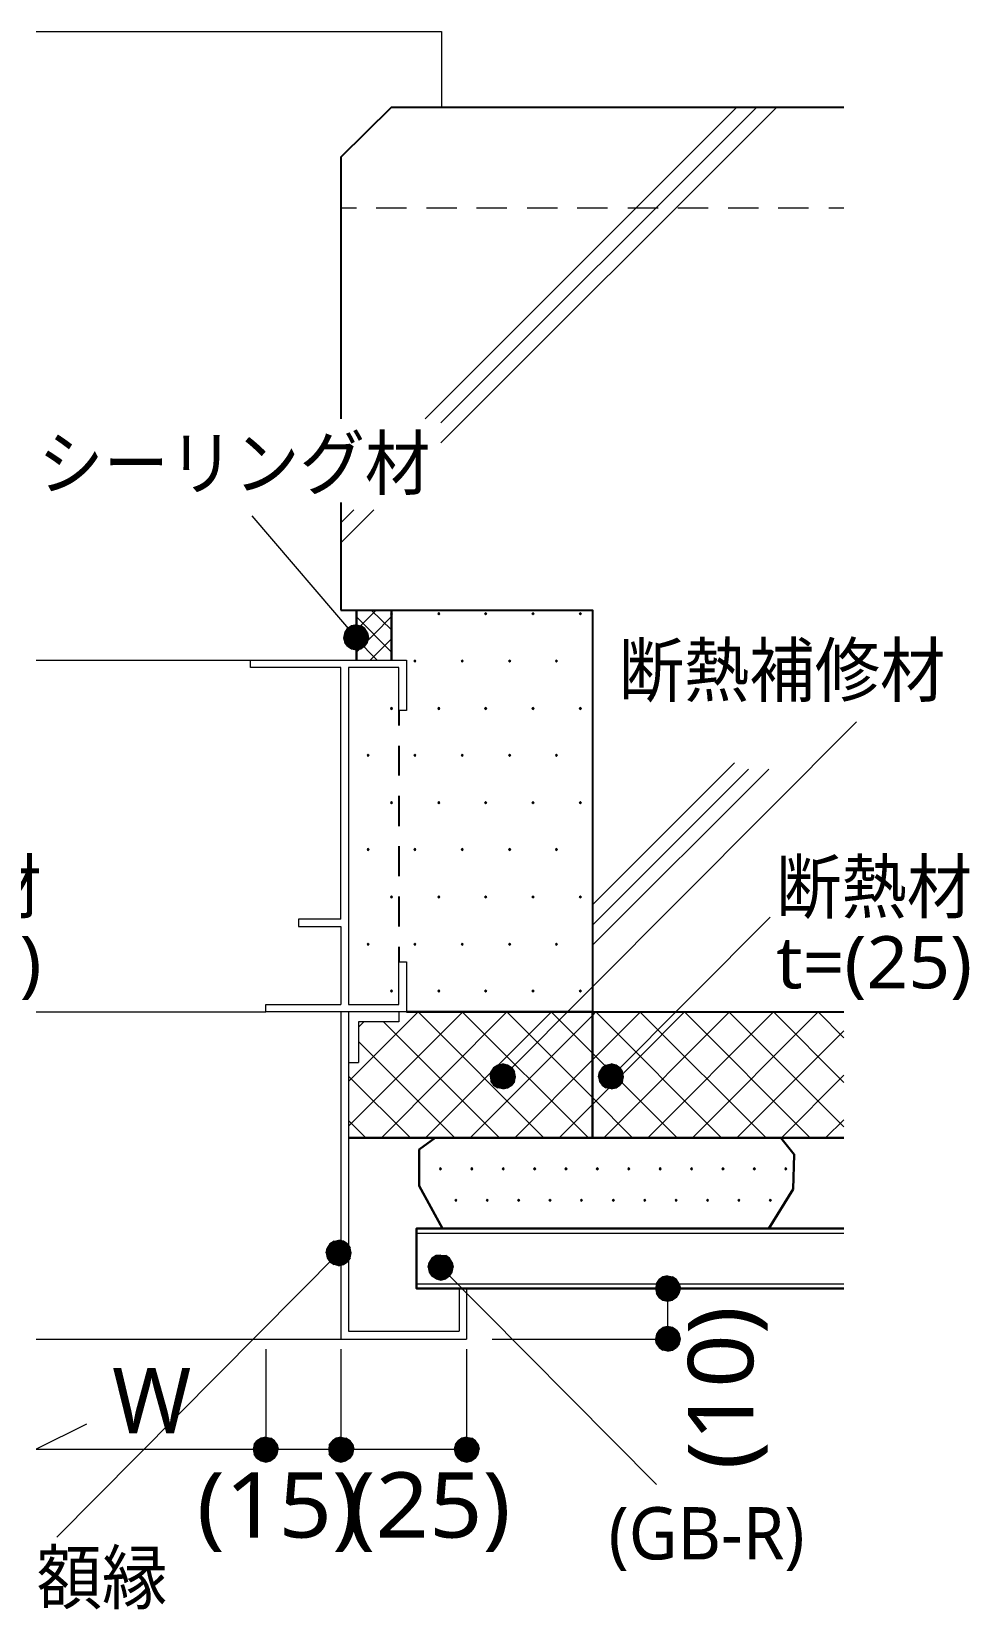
# Model space of a CAD drawing. Header units: millimetres. Extents: x 0 to 420, y 0 to 297.
# Drawn here: x 320.3 to 357.6, y 67.3 to 130 of the extents above; entities that cross this region are included whole.
import ezdxf
from ezdxf.enums import TextEntityAlignment as Align

# ---------------------------------------------------------------- set-up
doc = ezdxf.new("R2010")
doc.units = ezdxf.units.MM
doc.styles.add('kst32b', font='NotoSansJP-Variable.ttf')

msp = doc.modelspace()

# ---------------------------------------------------------------- hatches: boundary and pattern name
for points in [[(334.624, 106.913), (334.603, 106.892), (334.581, 106.871), (334.603, 106.849), (334.624, 106.828), (334.645, 106.849), (334.666, 106.871), (334.645, 106.892), (334.624, 106.913)], [(336.508, 106.913), (336.487, 106.892), (336.465, 106.871), (336.487, 106.849), (336.508, 106.828), (336.529, 106.849), (336.55, 106.871), (336.529, 106.892), (336.508, 106.913)], [(338.37, 106.913), (338.349, 106.892), (338.328, 106.871), (338.349, 106.849), (338.37, 106.828), (338.391, 106.849), (338.413, 106.871), (338.391, 106.892), (338.37, 106.913)], [(340.254, 106.913), (340.233, 106.892), (340.212, 106.871), (340.233, 106.849), (340.254, 106.828), (340.275, 106.849), (340.296, 106.871), (340.275, 106.892), (340.254, 106.913)], [(342.138, 106.913), (342.117, 106.892), (342.096, 106.871), (342.117, 106.849), (342.138, 106.828), (342.159, 106.849), (342.18, 106.871), (342.159, 106.892), (342.138, 106.913)], [(333.036, 105.473), (333.227, 105.431), (333.227, 105.918), (333.036, 105.473)], [(335.555, 105.029), (335.534, 105.008), (335.513, 104.987), (335.534, 104.966), (335.555, 104.944), (335.576, 104.966), (335.597, 104.987), (335.576, 105.008), (335.555, 105.029)], [(337.439, 105.029), (337.418, 105.008), (337.397, 104.987), (337.418, 104.966), (337.439, 104.944), (337.46, 104.966), (337.481, 104.987), (337.46, 105.008), (337.439, 105.029)], [(339.323, 105.029), (339.302, 105.008), (339.28, 104.987), (339.302, 104.966), (339.323, 104.944), (339.344, 104.966), (339.365, 104.987), (339.344, 105.008), (339.323, 105.029)], [(341.186, 105.029), (341.164, 105.008), (341.143, 104.987), (341.164, 104.966), (341.186, 104.944), (341.207, 104.966), (341.228, 104.987), (341.207, 105.008), (341.186, 105.029)], [(334.624, 103.145), (334.603, 103.124), (334.581, 103.103), (334.603, 103.082), (334.624, 103.061), (334.645, 103.082), (334.666, 103.103), (334.645, 103.124), (334.624, 103.145)], [(336.508, 103.145), (336.487, 103.124), (336.465, 103.103), (336.487, 103.082), (336.508, 103.061), (336.529, 103.082), (336.55, 103.103), (336.529, 103.124), (336.508, 103.145)], [(338.37, 103.145), (338.349, 103.124), (338.328, 103.103), (338.349, 103.082), (338.37, 103.061), (338.391, 103.082), (338.413, 103.103), (338.391, 103.124), (338.37, 103.145)], [(340.254, 103.145), (340.233, 103.124), (340.212, 103.103), (340.233, 103.082), (340.254, 103.061), (340.275, 103.082), (340.296, 103.103), (340.275, 103.124), (340.254, 103.145)], [(342.138, 103.145), (342.117, 103.124), (342.096, 103.103), (342.117, 103.082), (342.138, 103.061), (342.159, 103.082), (342.18, 103.103), (342.159, 103.124), (342.138, 103.145)], [(333.693, 101.282), (333.671, 101.261), (333.65, 101.24), (333.671, 101.219), (333.693, 101.198), (333.714, 101.219), (333.735, 101.24), (333.714, 101.261), (333.693, 101.282)], [(335.555, 101.282), (335.534, 101.261), (335.513, 101.24), (335.534, 101.219), (335.555, 101.198), (335.576, 101.219), (335.597, 101.24), (335.576, 101.261), (335.555, 101.282)], [(337.439, 101.282), (337.418, 101.261), (337.397, 101.24), (337.418, 101.219), (337.439, 101.198), (337.46, 101.219), (337.481, 101.24), (337.46, 101.261), (337.439, 101.282)], [(339.323, 101.282), (339.302, 101.261), (339.28, 101.24), (339.302, 101.219), (339.323, 101.198), (339.344, 101.219), (339.365, 101.24), (339.344, 101.261), (339.323, 101.282)], [(341.186, 101.282), (341.164, 101.261), (341.143, 101.24), (341.164, 101.219), (341.186, 101.198), (341.207, 101.219), (341.228, 101.24), (341.207, 101.261), (341.186, 101.282)], [(334.624, 99.399), (334.603, 99.377), (334.581, 99.356), (334.603, 99.335), (334.624, 99.314), (334.645, 99.335), (334.666, 99.356), (334.645, 99.377), (334.624, 99.399)], [(336.508, 99.399), (336.487, 99.377), (336.465, 99.356), (336.487, 99.335), (336.508, 99.314), (336.529, 99.335), (336.55, 99.356), (336.529, 99.377), (336.508, 99.399)], [(338.37, 99.399), (338.349, 99.377), (338.328, 99.356), (338.349, 99.335), (338.37, 99.314), (338.391, 99.335), (338.413, 99.356), (338.391, 99.377), (338.37, 99.399)], [(340.254, 99.399), (340.233, 99.377), (340.212, 99.356), (340.233, 99.335), (340.254, 99.314), (340.275, 99.335), (340.296, 99.356), (340.275, 99.377), (340.254, 99.399)], [(342.138, 99.399), (342.117, 99.377), (342.096, 99.356), (342.117, 99.335), (342.138, 99.314), (342.159, 99.335), (342.18, 99.356), (342.159, 99.377), (342.138, 99.399)], [(333.693, 97.536), (333.671, 97.515), (333.65, 97.494), (333.671, 97.472), (333.693, 97.451), (333.714, 97.472), (333.735, 97.494), (333.714, 97.515), (333.693, 97.536)], [(335.555, 97.536), (335.534, 97.515), (335.513, 97.494), (335.534, 97.472), (335.555, 97.451), (335.576, 97.472), (335.597, 97.494), (335.576, 97.515), (335.555, 97.536)], [(337.439, 97.536), (337.418, 97.515), (337.397, 97.494), (337.418, 97.472), (337.439, 97.451), (337.46, 97.472), (337.481, 97.494), (337.46, 97.515), (337.439, 97.536)], [(339.323, 97.536), (339.302, 97.515), (339.28, 97.494), (339.302, 97.472), (339.323, 97.451), (339.344, 97.472), (339.365, 97.494), (339.344, 97.515), (339.323, 97.536)], [(341.186, 97.536), (341.164, 97.515), (341.143, 97.494), (341.164, 97.472), (341.186, 97.451), (341.207, 97.472), (341.228, 97.494), (341.207, 97.515), (341.186, 97.536)], [(334.624, 95.652), (334.603, 95.631), (334.581, 95.61), (334.603, 95.589), (334.624, 95.568), (334.645, 95.589), (334.666, 95.61), (334.645, 95.631), (334.624, 95.652)], [(336.508, 95.652), (336.487, 95.631), (336.465, 95.61), (336.487, 95.589), (336.508, 95.568), (336.529, 95.589), (336.55, 95.61), (336.529, 95.631), (336.508, 95.652)], [(338.37, 95.652), (338.349, 95.631), (338.328, 95.61), (338.349, 95.589), (338.37, 95.568), (338.391, 95.589), (338.413, 95.61), (338.391, 95.631), (338.37, 95.652)], [(340.254, 95.652), (340.233, 95.631), (340.212, 95.61), (340.233, 95.589), (340.254, 95.568), (340.275, 95.589), (340.296, 95.61), (340.275, 95.631), (340.254, 95.652)], [(342.138, 95.652), (342.117, 95.631), (342.096, 95.61), (342.117, 95.589), (342.138, 95.568), (342.159, 95.589), (342.18, 95.61), (342.159, 95.631), (342.138, 95.652)], [(333.693, 93.768), (333.671, 93.747), (333.65, 93.726), (333.671, 93.705), (333.693, 93.684), (333.714, 93.705), (333.735, 93.726), (333.714, 93.747), (333.693, 93.768)], [(335.555, 93.768), (335.534, 93.747), (335.513, 93.726), (335.534, 93.705), (335.555, 93.684), (335.576, 93.705), (335.597, 93.726), (335.576, 93.747), (335.555, 93.768)], [(337.439, 93.768), (337.418, 93.747), (337.397, 93.726), (337.418, 93.705), (337.439, 93.684), (337.46, 93.705), (337.481, 93.726), (337.46, 93.747), (337.439, 93.768)], [(339.323, 93.768), (339.302, 93.747), (339.28, 93.726), (339.302, 93.705), (339.323, 93.684), (339.344, 93.705), (339.365, 93.726), (339.344, 93.747), (339.323, 93.768)], [(341.186, 93.768), (341.164, 93.747), (341.143, 93.726), (341.164, 93.705), (341.186, 93.684), (341.207, 93.705), (341.228, 93.726), (341.207, 93.747), (341.186, 93.768)], [(334.624, 91.906), (334.603, 91.884), (334.581, 91.863), (334.603, 91.842), (334.624, 91.821), (334.645, 91.842), (334.666, 91.863), (334.645, 91.884), (334.624, 91.906)], [(336.508, 91.906), (336.487, 91.884), (336.465, 91.863), (336.487, 91.842), (336.508, 91.821), (336.529, 91.842), (336.55, 91.863), (336.529, 91.884), (336.508, 91.906)], [(338.37, 91.906), (338.349, 91.884), (338.328, 91.863), (338.349, 91.842), (338.37, 91.821), (338.391, 91.842), (338.413, 91.863), (338.391, 91.884), (338.37, 91.906)], [(340.254, 91.906), (340.233, 91.884), (340.212, 91.863), (340.233, 91.842), (340.254, 91.821), (340.275, 91.842), (340.296, 91.863), (340.275, 91.884), (340.254, 91.906)], [(342.138, 91.906), (342.117, 91.884), (342.096, 91.863), (342.117, 91.842), (342.138, 91.821), (342.159, 91.842), (342.18, 91.863), (342.159, 91.884), (342.138, 91.906)], [(338.582, 88.265), (338.688, 88.117), (339.048, 88.455), (338.582, 88.265)], [(342.9, 88.265), (343.006, 88.117), (343.366, 88.455), (342.9, 88.265)], [(336.571, 84.836), (336.55, 84.815), (336.529, 84.794), (336.55, 84.772), (336.571, 84.751), (336.592, 84.772), (336.613, 84.794), (336.592, 84.815), (336.571, 84.836)], [(337.82, 84.836), (337.799, 84.815), (337.778, 84.794), (337.799, 84.772), (337.82, 84.751), (337.841, 84.772), (337.862, 84.794), (337.841, 84.815), (337.82, 84.836)], [(339.069, 84.836), (339.048, 84.815), (339.027, 84.794), (339.048, 84.772), (339.069, 84.751), (339.09, 84.772), (339.111, 84.794), (339.09, 84.815), (339.069, 84.836)], [(340.318, 84.836), (340.296, 84.815), (340.275, 84.794), (340.296, 84.772), (340.318, 84.751), (340.339, 84.772), (340.36, 84.794), (340.339, 84.815), (340.318, 84.836)], [(341.566, 84.836), (341.545, 84.815), (341.524, 84.794), (341.545, 84.772), (341.566, 84.751), (341.588, 84.772), (341.609, 84.794), (341.588, 84.815), (341.566, 84.836)], [(342.815, 84.836), (342.794, 84.815), (342.773, 84.794), (342.794, 84.772), (342.815, 84.751), (342.837, 84.772), (342.858, 84.794), (342.837, 84.815), (342.815, 84.836)], [(344.064, 84.836), (344.043, 84.815), (344.022, 84.794), (344.043, 84.772), (344.064, 84.751), (344.085, 84.772), (344.106, 84.794), (344.085, 84.815), (344.064, 84.836)], [(345.313, 84.836), (345.292, 84.815), (345.271, 84.794), (345.292, 84.772), (345.313, 84.751), (345.334, 84.772), (345.355, 84.794), (345.334, 84.815), (345.313, 84.836)], [(346.562, 84.836), (346.541, 84.815), (346.52, 84.794), (346.541, 84.772), (346.562, 84.751), (346.583, 84.772), (346.604, 84.794), (346.583, 84.815), (346.562, 84.836)], [(347.811, 84.836), (347.789, 84.815), (347.768, 84.794), (347.789, 84.772), (347.811, 84.751), (347.832, 84.772), (347.853, 84.794), (347.832, 84.815), (347.811, 84.836)], [(349.06, 84.836), (349.038, 84.815), (349.017, 84.794), (349.038, 84.772), (349.06, 84.751), (349.081, 84.772), (349.102, 84.794), (349.081, 84.815), (349.06, 84.836)], [(350.308, 84.836), (350.287, 84.815), (350.266, 84.794), (350.287, 84.772), (350.308, 84.751), (350.329, 84.772), (350.351, 84.794), (350.329, 84.815), (350.308, 84.836)], [(337.185, 83.587), (337.164, 83.566), (337.143, 83.545), (337.164, 83.524), (337.185, 83.503), (337.206, 83.524), (337.227, 83.545), (337.206, 83.566), (337.185, 83.587)], [(338.434, 83.587), (338.413, 83.566), (338.391, 83.545), (338.413, 83.524), (338.434, 83.503), (338.455, 83.524), (338.476, 83.545), (338.455, 83.566), (338.434, 83.587)], [(339.683, 83.587), (339.662, 83.566), (339.64, 83.545), (339.662, 83.524), (339.683, 83.503), (339.704, 83.524), (339.725, 83.545), (339.704, 83.566), (339.683, 83.587)], [(340.931, 83.587), (340.91, 83.566), (340.889, 83.545), (340.91, 83.524), (340.931, 83.503), (340.953, 83.524), (340.974, 83.545), (340.953, 83.566), (340.931, 83.587)], [(342.18, 83.587), (342.159, 83.566), (342.138, 83.545), (342.159, 83.524), (342.18, 83.503), (342.202, 83.524), (342.223, 83.545), (342.202, 83.566), (342.18, 83.587)], [(343.45, 83.587), (343.429, 83.566), (343.408, 83.545), (343.429, 83.524), (343.45, 83.503), (343.471, 83.524), (343.493, 83.545), (343.471, 83.566), (343.45, 83.587)], [(344.699, 83.587), (344.678, 83.566), (344.657, 83.545), (344.678, 83.524), (344.699, 83.503), (344.72, 83.524), (344.741, 83.545), (344.72, 83.566), (344.699, 83.587)], [(345.948, 83.587), (345.927, 83.566), (345.906, 83.545), (345.927, 83.524), (345.948, 83.503), (345.969, 83.524), (345.99, 83.545), (345.969, 83.566), (345.948, 83.587)], [(347.197, 83.587), (347.176, 83.566), (347.154, 83.545), (347.176, 83.524), (347.197, 83.503), (347.218, 83.524), (347.239, 83.545), (347.218, 83.566), (347.197, 83.587)], [(348.446, 83.587), (348.425, 83.566), (348.403, 83.545), (348.425, 83.524), (348.446, 83.503), (348.467, 83.524), (348.488, 83.545), (348.467, 83.566), (348.446, 83.587)], [(349.695, 83.587), (349.673, 83.566), (349.652, 83.545), (349.673, 83.524), (349.695, 83.503), (349.716, 83.524), (349.737, 83.545), (349.716, 83.566), (349.695, 83.587)], [(332.063, 81.259), (332.169, 81.089), (332.528, 81.449), (332.063, 81.259)], [(336.402, 81.344), (336.232, 81.238), (336.592, 80.878), (336.402, 81.344)], [(345.419, 79.565), (345.609, 79.523), (345.609, 80.031), (345.419, 79.565)], [(345.8, 78.486), (345.609, 78.528), (345.609, 78.02), (345.8, 78.486)], [(329.438, 73.173), (329.629, 73.131), (329.629, 73.639), (329.438, 73.173)], [(332.422, 73.173), (332.613, 73.131), (332.613, 73.639), (332.422, 73.173)], [(337.418, 73.173), (337.608, 73.131), (337.608, 73.639), (337.418, 73.173)]]:
    msp.add_hatch(color=7).paths.add_polyline_path(points)
h = msp.add_hatch(color=7)
h.paths.add_polyline_path([(333.036, 106.384), (332.867, 106.278), (333.227, 105.918), (333.036, 106.384)])
h.paths.add_polyline_path([(332.867, 106.278), (333.227, 105.918), (332.761, 106.109), (332.867, 106.278)])
h.paths.add_polyline_path([(333.227, 105.918), (332.761, 106.109), (332.719, 105.918), (333.227, 105.918)])
h = msp.add_hatch(color=7)
h.paths.add_polyline_path([(333.566, 106.278), (333.417, 106.384), (333.227, 105.918), (333.566, 106.278)])
h.paths.add_polyline_path([(333.417, 106.384), (333.227, 105.918), (333.227, 106.426), (333.417, 106.384)])
h.paths.add_polyline_path([(333.227, 105.918), (333.227, 106.426), (333.036, 106.384), (333.227, 105.918)])
h = msp.add_hatch(color=7)
h.paths.add_polyline_path([(333.671, 105.727), (333.714, 105.918), (333.227, 105.918), (333.671, 105.727)])
h.paths.add_polyline_path([(333.714, 105.918), (333.227, 105.918), (333.671, 106.109), (333.714, 105.918)])
h.paths.add_polyline_path([(333.227, 105.918), (333.671, 106.109), (333.566, 106.278), (333.227, 105.918)])
h = msp.add_hatch(color=7)
h.paths.add_polyline_path([(332.719, 105.918), (332.761, 105.727), (333.227, 105.918), (332.719, 105.918)])
h.paths.add_polyline_path([(332.761, 105.727), (333.227, 105.918), (332.867, 105.579), (332.761, 105.727)])
h.paths.add_polyline_path([(333.227, 105.918), (332.867, 105.579), (333.036, 105.473), (333.227, 105.918)])
h = msp.add_hatch(color=7)
h.paths.add_polyline_path([(333.227, 105.431), (333.417, 105.473), (333.227, 105.918), (333.227, 105.431)])
h.paths.add_polyline_path([(333.417, 105.473), (333.227, 105.918), (333.566, 105.579), (333.417, 105.473)])
h.paths.add_polyline_path([(333.227, 105.918), (333.566, 105.579), (333.671, 105.727), (333.227, 105.918)])
h = msp.add_hatch(color=7)
h.paths.add_polyline_path([(338.688, 88.815), (338.582, 88.646), (339.048, 88.455), (338.688, 88.815)])
h.paths.add_polyline_path([(338.582, 88.646), (339.048, 88.455), (338.561, 88.455), (338.582, 88.646)])
h.paths.add_polyline_path([(339.048, 88.455), (338.561, 88.455), (338.582, 88.265), (339.048, 88.455)])
h = msp.add_hatch(color=7)
h.paths.add_polyline_path([(339.238, 88.921), (339.048, 88.963), (339.048, 88.455), (339.238, 88.921)])
h.paths.add_polyline_path([(339.048, 88.963), (339.048, 88.455), (338.857, 88.921), (339.048, 88.963)])
h.paths.add_polyline_path([(339.048, 88.455), (338.857, 88.921), (338.688, 88.815), (339.048, 88.455)])
h = msp.add_hatch(color=7)
h.paths.add_polyline_path([(339.556, 88.455), (339.513, 88.646), (339.048, 88.455), (339.556, 88.455)])
h.paths.add_polyline_path([(339.513, 88.646), (339.048, 88.455), (339.407, 88.815), (339.513, 88.646)])
h.paths.add_polyline_path([(339.048, 88.455), (339.407, 88.815), (339.238, 88.921), (339.048, 88.455)])
h = msp.add_hatch(color=7)
h.paths.add_polyline_path([(343.006, 88.815), (342.9, 88.646), (343.366, 88.455), (343.006, 88.815)])
h.paths.add_polyline_path([(342.9, 88.646), (343.366, 88.455), (342.858, 88.455), (342.9, 88.646)])
h.paths.add_polyline_path([(343.366, 88.455), (342.858, 88.455), (342.9, 88.265), (343.366, 88.455)])
h = msp.add_hatch(color=7)
h.paths.add_polyline_path([(343.556, 88.921), (343.366, 88.963), (343.366, 88.455), (343.556, 88.921)])
h.paths.add_polyline_path([(343.366, 88.963), (343.366, 88.455), (343.154, 88.921), (343.366, 88.963)])
h.paths.add_polyline_path([(343.366, 88.455), (343.154, 88.921), (343.006, 88.815), (343.366, 88.455)])
h = msp.add_hatch(color=7)
h.paths.add_polyline_path([(343.853, 88.455), (343.81, 88.646), (343.366, 88.455), (343.853, 88.455)])
h.paths.add_polyline_path([(343.81, 88.646), (343.366, 88.455), (343.704, 88.815), (343.81, 88.646)])
h.paths.add_polyline_path([(343.366, 88.455), (343.704, 88.815), (343.556, 88.921), (343.366, 88.455)])
h = msp.add_hatch(color=7)
h.paths.add_polyline_path([(338.688, 88.117), (338.857, 88.011), (339.048, 88.455), (338.688, 88.117)])
h.paths.add_polyline_path([(338.857, 88.011), (339.048, 88.455), (339.048, 87.969), (338.857, 88.011)])
h.paths.add_polyline_path([(339.048, 88.455), (339.048, 87.969), (339.238, 88.011), (339.048, 88.455)])
h = msp.add_hatch(color=7)
h.paths.add_polyline_path([(339.238, 88.011), (339.407, 88.117), (339.048, 88.455), (339.238, 88.011)])
h.paths.add_polyline_path([(339.407, 88.117), (339.048, 88.455), (339.513, 88.265), (339.407, 88.117)])
h.paths.add_polyline_path([(339.048, 88.455), (339.513, 88.265), (339.556, 88.455), (339.048, 88.455)])
h = msp.add_hatch(color=7)
h.paths.add_polyline_path([(343.006, 88.117), (343.154, 88.011), (343.366, 88.455), (343.006, 88.117)])
h.paths.add_polyline_path([(343.154, 88.011), (343.366, 88.455), (343.366, 87.969), (343.154, 88.011)])
h.paths.add_polyline_path([(343.366, 88.455), (343.366, 87.969), (343.556, 88.011), (343.366, 88.455)])
h = msp.add_hatch(color=7)
h.paths.add_polyline_path([(343.556, 88.011), (343.704, 88.117), (343.366, 88.455), (343.556, 88.011)])
h.paths.add_polyline_path([(343.704, 88.117), (343.366, 88.455), (343.81, 88.265), (343.704, 88.117)])
h.paths.add_polyline_path([(343.366, 88.455), (343.81, 88.265), (343.853, 88.455), (343.366, 88.455)])
h = msp.add_hatch(color=7)
h.paths.add_polyline_path([(332.169, 81.809), (332.063, 81.64), (332.528, 81.449), (332.169, 81.809)])
h.paths.add_polyline_path([(332.063, 81.64), (332.528, 81.449), (332.02, 81.449), (332.063, 81.64)])
h.paths.add_polyline_path([(332.528, 81.449), (332.02, 81.449), (332.063, 81.259), (332.528, 81.449)])
h = msp.add_hatch(color=7)
h.paths.add_polyline_path([(332.719, 81.915), (332.528, 81.957), (332.528, 81.449), (332.719, 81.915)])
h.paths.add_polyline_path([(332.528, 81.957), (332.528, 81.449), (332.338, 81.915), (332.528, 81.957)])
h.paths.add_polyline_path([(332.528, 81.449), (332.338, 81.915), (332.169, 81.809), (332.528, 81.449)])
h = msp.add_hatch(color=7)
h.paths.add_polyline_path([(333.015, 81.449), (332.973, 81.64), (332.528, 81.449), (333.015, 81.449)])
h.paths.add_polyline_path([(332.973, 81.64), (332.528, 81.449), (332.867, 81.809), (332.973, 81.64)])
h.paths.add_polyline_path([(332.528, 81.449), (332.867, 81.809), (332.719, 81.915), (332.528, 81.449)])
h = msp.add_hatch(color=7)
h.paths.add_polyline_path([(332.169, 81.089), (332.338, 80.984), (332.528, 81.449), (332.169, 81.089)])
h.paths.add_polyline_path([(332.338, 80.984), (332.528, 81.449), (332.528, 80.941), (332.338, 80.984)])
h.paths.add_polyline_path([(332.528, 81.449), (332.528, 80.941), (332.719, 80.984), (332.528, 81.449)])
h = msp.add_hatch(color=7)
h.paths.add_polyline_path([(332.719, 80.984), (332.867, 81.089), (332.528, 81.449), (332.719, 80.984)])
h.paths.add_polyline_path([(332.867, 81.089), (332.528, 81.449), (332.973, 81.259), (332.867, 81.089)])
h.paths.add_polyline_path([(332.528, 81.449), (332.973, 81.259), (333.015, 81.449), (332.528, 81.449)])
h = msp.add_hatch(color=7)
h.paths.add_polyline_path([(336.232, 81.238), (336.127, 81.068), (336.592, 80.878), (336.232, 81.238)])
h.paths.add_polyline_path([(336.127, 81.068), (336.592, 80.878), (336.084, 80.878), (336.127, 81.068)])
h.paths.add_polyline_path([(336.592, 80.878), (336.084, 80.878), (336.127, 80.687), (336.592, 80.878)])
h = msp.add_hatch(color=7)
h.paths.add_polyline_path([(336.931, 81.238), (336.783, 81.344), (336.592, 80.878), (336.931, 81.238)])
h.paths.add_polyline_path([(336.783, 81.344), (336.592, 80.878), (336.592, 81.365), (336.783, 81.344)])
h.paths.add_polyline_path([(336.592, 80.878), (336.592, 81.365), (336.402, 81.344), (336.592, 80.878)])
h = msp.add_hatch(color=7)
h.paths.add_polyline_path([(337.037, 80.687), (337.079, 80.878), (336.592, 80.878), (337.037, 80.687)])
h.paths.add_polyline_path([(337.079, 80.878), (336.592, 80.878), (337.037, 81.068), (337.079, 80.878)])
h.paths.add_polyline_path([(336.592, 80.878), (337.037, 81.068), (336.931, 81.238), (336.592, 80.878)])
h = msp.add_hatch(color=7)
h.paths.add_polyline_path([(336.127, 80.687), (336.232, 80.518), (336.592, 80.878), (336.127, 80.687)])
h.paths.add_polyline_path([(336.232, 80.518), (336.592, 80.878), (336.402, 80.412), (336.232, 80.518)])
h.paths.add_polyline_path([(336.592, 80.878), (336.402, 80.412), (336.592, 80.37), (336.592, 80.878)])
h = msp.add_hatch(color=7)
h.paths.add_polyline_path([(336.592, 80.37), (336.783, 80.412), (336.592, 80.878), (336.592, 80.37)])
h.paths.add_polyline_path([(336.783, 80.412), (336.592, 80.878), (336.931, 80.518), (336.783, 80.412)])
h.paths.add_polyline_path([(336.592, 80.878), (336.931, 80.518), (337.037, 80.687), (336.592, 80.878)])
h = msp.add_hatch(color=7)
h.paths.add_polyline_path([(345.419, 80.497), (345.271, 80.391), (345.609, 80.031), (345.419, 80.497)])
h.paths.add_polyline_path([(345.271, 80.391), (345.609, 80.031), (345.165, 80.222), (345.271, 80.391)])
h.paths.add_polyline_path([(345.609, 80.031), (345.165, 80.222), (345.122, 80.031), (345.609, 80.031)])
h = msp.add_hatch(color=7)
h.paths.add_polyline_path([(345.969, 80.391), (345.8, 80.497), (345.609, 80.031), (345.969, 80.391)])
h.paths.add_polyline_path([(345.8, 80.497), (345.609, 80.031), (345.609, 80.539), (345.8, 80.497)])
h.paths.add_polyline_path([(345.609, 80.031), (345.609, 80.539), (345.419, 80.497), (345.609, 80.031)])
h = msp.add_hatch(color=7)
h.paths.add_polyline_path([(346.075, 79.841), (346.117, 80.031), (345.609, 80.031), (346.075, 79.841)])
h.paths.add_polyline_path([(346.117, 80.031), (345.609, 80.031), (346.075, 80.222), (346.117, 80.031)])
h.paths.add_polyline_path([(345.609, 80.031), (346.075, 80.222), (345.969, 80.391), (345.609, 80.031)])
h = msp.add_hatch(color=7)
h.paths.add_polyline_path([(345.122, 80.031), (345.165, 79.841), (345.609, 80.031), (345.122, 80.031)])
h.paths.add_polyline_path([(345.165, 79.841), (345.609, 80.031), (345.271, 79.671), (345.165, 79.841)])
h.paths.add_polyline_path([(345.609, 80.031), (345.271, 79.671), (345.419, 79.565), (345.609, 80.031)])
h = msp.add_hatch(color=7)
h.paths.add_polyline_path([(345.609, 79.523), (345.8, 79.565), (345.609, 80.031), (345.609, 79.523)])
h.paths.add_polyline_path([(345.8, 79.565), (345.609, 80.031), (345.969, 79.671), (345.8, 79.565)])
h.paths.add_polyline_path([(345.609, 80.031), (345.969, 79.671), (346.075, 79.841), (345.609, 80.031)])
h = msp.add_hatch(color=7)
h.paths.add_polyline_path([(345.609, 78.528), (345.419, 78.486), (345.609, 78.02), (345.609, 78.528)])
h.paths.add_polyline_path([(345.419, 78.486), (345.609, 78.02), (345.271, 78.38), (345.419, 78.486)])
h.paths.add_polyline_path([(345.609, 78.02), (345.271, 78.38), (345.165, 78.211), (345.609, 78.02)])
h = msp.add_hatch(color=7)
h.paths.add_polyline_path([(346.117, 78.02), (346.075, 78.211), (345.609, 78.02), (346.117, 78.02)])
h.paths.add_polyline_path([(346.075, 78.211), (345.609, 78.02), (345.969, 78.38), (346.075, 78.211)])
h.paths.add_polyline_path([(345.609, 78.02), (345.969, 78.38), (345.8, 78.486), (345.609, 78.02)])
h = msp.add_hatch(color=7)
h.paths.add_polyline_path([(345.165, 78.211), (345.122, 78.02), (345.609, 78.02), (345.165, 78.211)])
h.paths.add_polyline_path([(345.122, 78.02), (345.609, 78.02), (345.165, 77.83), (345.122, 78.02)])
h.paths.add_polyline_path([(345.609, 78.02), (345.165, 77.83), (345.271, 77.682), (345.609, 78.02)])
h = msp.add_hatch(color=7)
h.paths.add_polyline_path([(345.271, 77.682), (345.419, 77.576), (345.609, 78.02), (345.271, 77.682)])
h.paths.add_polyline_path([(345.419, 77.576), (345.609, 78.02), (345.609, 77.534), (345.419, 77.576)])
h.paths.add_polyline_path([(345.609, 78.02), (345.609, 77.534), (345.8, 77.576), (345.609, 78.02)])
h = msp.add_hatch(color=7)
h.paths.add_polyline_path([(345.8, 77.576), (345.969, 77.682), (345.609, 78.02), (345.8, 77.576)])
h.paths.add_polyline_path([(345.969, 77.682), (345.609, 78.02), (346.075, 77.83), (345.969, 77.682)])
h.paths.add_polyline_path([(345.609, 78.02), (346.075, 77.83), (346.117, 78.02), (345.609, 78.02)])
h = msp.add_hatch(color=7)
h.paths.add_polyline_path([(329.438, 74.083), (329.269, 73.978), (329.629, 73.639), (329.438, 74.083)])
h.paths.add_polyline_path([(329.269, 73.978), (329.629, 73.639), (329.163, 73.829), (329.269, 73.978)])
h.paths.add_polyline_path([(329.629, 73.639), (329.163, 73.829), (329.121, 73.639), (329.629, 73.639)])
h = msp.add_hatch(color=7)
h.paths.add_polyline_path([(329.967, 73.978), (329.819, 74.083), (329.629, 73.639), (329.967, 73.978)])
h.paths.add_polyline_path([(329.819, 74.083), (329.629, 73.639), (329.629, 74.126), (329.819, 74.083)])
h.paths.add_polyline_path([(329.629, 73.639), (329.629, 74.126), (329.438, 74.083), (329.629, 73.639)])
h = msp.add_hatch(color=7)
h.paths.add_polyline_path([(332.422, 74.083), (332.274, 73.978), (332.613, 73.639), (332.422, 74.083)])
h.paths.add_polyline_path([(332.274, 73.978), (332.613, 73.639), (332.147, 73.829), (332.274, 73.978)])
h.paths.add_polyline_path([(332.613, 73.639), (332.147, 73.829), (332.126, 73.639), (332.613, 73.639)])
h = msp.add_hatch(color=7)
h.paths.add_polyline_path([(332.973, 73.978), (332.804, 74.083), (332.613, 73.639), (332.973, 73.978)])
h.paths.add_polyline_path([(332.804, 74.083), (332.613, 73.639), (332.613, 74.126), (332.804, 74.083)])
h.paths.add_polyline_path([(332.613, 73.639), (332.613, 74.126), (332.422, 74.083), (332.613, 73.639)])
h = msp.add_hatch(color=7)
h.paths.add_polyline_path([(337.418, 74.083), (337.27, 73.978), (337.608, 73.639), (337.418, 74.083)])
h.paths.add_polyline_path([(337.27, 73.978), (337.608, 73.639), (337.164, 73.829), (337.27, 73.978)])
h.paths.add_polyline_path([(337.608, 73.639), (337.164, 73.829), (337.121, 73.639), (337.608, 73.639)])
h = msp.add_hatch(color=7)
h.paths.add_polyline_path([(337.968, 73.978), (337.82, 74.083), (337.608, 73.639), (337.968, 73.978)])
h.paths.add_polyline_path([(337.82, 74.083), (337.608, 73.639), (337.608, 74.126), (337.82, 74.083)])
h.paths.add_polyline_path([(337.608, 73.639), (337.608, 74.126), (337.418, 74.083), (337.608, 73.639)])
h = msp.add_hatch(color=7)
h.paths.add_polyline_path([(329.121, 73.639), (329.163, 73.448), (329.629, 73.639), (329.121, 73.639)])
h.paths.add_polyline_path([(329.163, 73.448), (329.629, 73.639), (329.269, 73.279), (329.163, 73.448)])
h.paths.add_polyline_path([(329.629, 73.639), (329.269, 73.279), (329.438, 73.173), (329.629, 73.639)])
h = msp.add_hatch(color=7)
h.paths.add_polyline_path([(330.073, 73.448), (330.115, 73.639), (329.629, 73.639), (330.073, 73.448)])
h.paths.add_polyline_path([(330.115, 73.639), (329.629, 73.639), (330.073, 73.829), (330.115, 73.639)])
h.paths.add_polyline_path([(329.629, 73.639), (330.073, 73.829), (329.967, 73.978), (329.629, 73.639)])
h = msp.add_hatch(color=7)
h.paths.add_polyline_path([(329.629, 73.131), (329.819, 73.173), (329.629, 73.639), (329.629, 73.131)])
h.paths.add_polyline_path([(329.819, 73.173), (329.629, 73.639), (329.967, 73.279), (329.819, 73.173)])
h.paths.add_polyline_path([(329.629, 73.639), (329.967, 73.279), (330.073, 73.448), (329.629, 73.639)])
h = msp.add_hatch(color=7)
h.paths.add_polyline_path([(332.126, 73.639), (332.147, 73.448), (332.613, 73.639), (332.126, 73.639)])
h.paths.add_polyline_path([(332.147, 73.448), (332.613, 73.639), (332.274, 73.279), (332.147, 73.448)])
h.paths.add_polyline_path([(332.613, 73.639), (332.274, 73.279), (332.422, 73.173), (332.613, 73.639)])
h = msp.add_hatch(color=7)
h.paths.add_polyline_path([(333.079, 73.448), (333.121, 73.639), (332.613, 73.639), (333.079, 73.448)])
h.paths.add_polyline_path([(333.121, 73.639), (332.613, 73.639), (333.079, 73.829), (333.121, 73.639)])
h.paths.add_polyline_path([(332.613, 73.639), (333.079, 73.829), (332.973, 73.978), (332.613, 73.639)])
h = msp.add_hatch(color=7)
h.paths.add_polyline_path([(332.613, 73.131), (332.804, 73.173), (332.613, 73.639), (332.613, 73.131)])
h.paths.add_polyline_path([(332.804, 73.173), (332.613, 73.639), (332.973, 73.279), (332.804, 73.173)])
h.paths.add_polyline_path([(332.613, 73.639), (332.973, 73.279), (333.079, 73.448), (332.613, 73.639)])
h = msp.add_hatch(color=7)
h.paths.add_polyline_path([(337.121, 73.639), (337.164, 73.448), (337.608, 73.639), (337.121, 73.639)])
h.paths.add_polyline_path([(337.164, 73.448), (337.608, 73.639), (337.27, 73.279), (337.164, 73.448)])
h.paths.add_polyline_path([(337.608, 73.639), (337.27, 73.279), (337.418, 73.173), (337.608, 73.639)])
h = msp.add_hatch(color=7)
h.paths.add_polyline_path([(338.074, 73.448), (338.116, 73.639), (337.608, 73.639), (338.074, 73.448)])
h.paths.add_polyline_path([(338.116, 73.639), (337.608, 73.639), (338.074, 73.829), (338.116, 73.639)])
h.paths.add_polyline_path([(337.608, 73.639), (338.074, 73.829), (337.968, 73.978), (337.608, 73.639)])
h = msp.add_hatch(color=7)
h.paths.add_polyline_path([(337.608, 73.131), (337.82, 73.173), (337.608, 73.639), (337.608, 73.131)])
h.paths.add_polyline_path([(337.82, 73.173), (337.608, 73.639), (337.968, 73.279), (337.82, 73.173)])
h.paths.add_polyline_path([(337.608, 73.639), (337.968, 73.279), (338.074, 73.448), (337.608, 73.639)])

# ---------------------------------------------------------------- linework, layer by layer
at = {"lineweight": 13}
for points in [[(320.484, 130.027), (336.613, 130.027)], [(336.613, 130.027), (336.613, 127.021)], [(335.957, 114.618), (348.361, 127.021)], [(336.592, 114.469), (349.165, 127.021)], [(336.592, 113.665), (349.948, 127.021)], [(332.613, 123.021), (333.227, 123.021)], [(334.01, 123.021), (335.216, 123.021)], [(336.021, 123.021), (337.227, 123.021)], [(338.011, 123.021), (339.217, 123.021)], [(340.021, 123.021), (341.228, 123.021)], [(342.011, 123.021), (343.218, 123.021)], [(344.022, 123.021), (345.228, 123.021)], [(346.012, 123.021), (347.218, 123.021)], [(348.022, 123.021), (349.229, 123.021)], [(350.012, 123.021), (351.219, 123.021)], [(352.023, 123.021), (352.616, 123.021)], [(333.227, 105.918), (329.078, 110.765)], [(332.613, 110.49), (333.121, 110.998)], [(332.613, 109.686), (333.925, 110.998)], [(333.227, 106.236), (334.01, 107.019)], [(333.227, 105.346), (334.624, 106.765)], [(334.624, 105.346), (333.227, 106.743)], [(334.624, 106.236), (333.82, 107.019)], [(334.052, 105.029), (333.227, 105.854)], [(333.777, 105.029), (334.624, 105.876)], [(320.484, 105.029), (329.015, 105.029)], [(332.613, 94.721), (332.613, 104.733), (329.015, 104.733), (329.015, 105.029), (335.216, 105.029)], [(335.216, 105.029), (335.216, 103.018), (334.92, 103.018), (334.92, 104.733), (332.909, 104.733), (332.909, 91.334)], [(339.048, 88.455), (353.123, 102.574)], [(342.625, 95.292), (348.276, 100.944)], [(342.625, 94.488), (348.827, 100.69)], [(342.625, 93.684), (349.631, 100.69)], [(343.366, 88.455), (349.695, 94.805)], [(332.613, 94.721), (330.92, 94.721), (330.92, 94.425), (332.613, 94.425), (332.613, 91.334)], [(332.909, 91.334), (334.92, 91.334), (334.92, 93.027), (335.216, 93.027), (335.216, 91.038), (329.629, 91.038)], [(320.484, 91.038), (329.629, 91.038)], [(329.629, 91.038), (329.629, 91.334), (332.613, 91.334)], [(332.613, 91.038), (332.613, 78.02)], [(332.909, 88.265), (335.682, 91.038)], [(332.909, 86.487), (337.46, 91.038)], [(332.909, 91.038), (332.909, 78.338)], [(334.222, 86.021), (339.217, 91.038)], [(334.92, 91.038), (334.92, 90.636)], [(340.678, 86.021), (335.682, 91.038)], [(335.979, 86.021), (340.995, 91.038)], [(342.455, 86.021), (337.439, 91.038)], [(337.756, 86.021), (342.625, 90.89), (342.752, 91.038)], [(344.212, 86.021), (342.625, 87.63), (339.217, 91.038)], [(339.535, 86.021), (342.625, 89.133), (344.53, 91.038)], [(345.99, 86.021), (342.625, 89.387), (340.974, 91.038)], [(341.291, 86.021), (342.625, 87.355), (346.287, 91.038)], [(347.747, 86.021), (342.752, 91.038)], [(343.069, 86.021), (348.065, 91.038)], [(349.525, 86.021), (344.509, 91.038)], [(344.826, 86.021), (349.821, 91.038)], [(351.282, 86.021), (346.287, 91.038)], [(346.604, 86.021), (351.6, 91.038)], [(352.616, 86.466), (348.044, 91.038)], [(352.616, 88.223), (349.821, 91.038)], [(352.616, 90.001), (351.6, 91.038)], [(333.312, 90.424), (333.523, 90.636)], [(334.92, 90.636), (333.312, 90.636), (333.312, 89.027)], [(338.921, 86.021), (334.306, 90.636)], [(337.143, 86.021), (333.312, 89.853)], [(348.361, 86.021), (352.616, 90.276)], [(332.909, 89.027), (333.312, 89.027)], [(350.139, 86.021), (352.616, 88.519)], [(335.386, 86.021), (332.909, 88.477)], [(333.608, 86.021), (332.909, 86.72)], [(351.896, 86.021), (352.616, 86.741)], [(335.619, 82.232), (352.616, 82.232)], [(332.528, 81.449), (321.31, 70.146)], [(336.592, 80.878), (345.165, 72.242)], [(335.619, 80.222), (352.616, 80.222)], [(337.312, 80.031), (337.312, 78.338)], [(337.608, 80.031), (337.608, 78.02)], [(345.609, 80.031), (345.609, 78.02)], [(320.484, 78.02), (332.613, 78.02)], [(332.613, 78.02), (337.608, 78.02)], [(332.909, 78.338), (337.312, 78.338)], [(338.624, 78.02), (345.652, 78.02)], [(329.629, 77.618), (329.629, 73.639)], [(332.613, 77.618), (332.613, 73.639)], [(337.608, 77.618), (337.608, 73.639)], [(322.495, 74.634), (320.484, 73.639), (329.629, 73.639)], [(329.629, 73.639), (332.613, 73.639), (337.608, 73.639)]]:
    msp.add_lwpolyline(points, dxfattribs=at)
at = {"lineweight": 25}
for points in [[(332.613, 125.031), (334.624, 127.021), (352.616, 127.021)], [(332.613, 125.031), (332.613, 114.618)], [(332.613, 111.294), (332.613, 107.019)], [(332.613, 107.019), (342.625, 107.019), (342.625, 91.038)], [(334.92, 103.018), (334.92, 102.425)], [(334.92, 101.621), (334.92, 100.436)], [(334.92, 99.631), (334.92, 98.425)], [(334.92, 97.621), (334.92, 96.435)], [(334.92, 95.631), (334.92, 94.425)], [(334.92, 93.62), (334.92, 93.027)], [(342.625, 91.038), (352.616, 91.038)]]:
    msp.add_lwpolyline(points, dxfattribs=at)
at = {"lineweight": 30}
for points in [[(333.227, 107.019), (333.227, 105.029)], [(334.624, 107.019), (334.624, 105.029)], [(335.216, 91.038), (342.625, 91.038), (342.625, 86.021)], [(332.909, 86.021), (352.616, 86.021)], [(336.36, 86.021), (335.725, 85.556), (335.725, 84.116), (336.656, 82.423)], [(350.118, 86.021), (350.647, 85.365), (350.605, 83.989), (349.631, 82.423)], [(352.616, 80.031), (335.619, 80.031), (335.619, 82.423), (352.616, 82.423)]]:
    msp.add_lwpolyline(points, dxfattribs=at)
at = {"lineweight": 0}
for points in [[(334.624, 106.913), (334.603, 106.892), (334.581, 106.871), (334.603, 106.849), (334.624, 106.828), (334.645, 106.849), (334.666, 106.871), (334.645, 106.892)], [(336.508, 106.913), (336.487, 106.892), (336.465, 106.871), (336.487, 106.849), (336.508, 106.828), (336.529, 106.849), (336.55, 106.871), (336.529, 106.892)], [(338.37, 106.913), (338.349, 106.892), (338.328, 106.871), (338.349, 106.849), (338.37, 106.828), (338.391, 106.849), (338.413, 106.871), (338.391, 106.892)], [(340.254, 106.913), (340.233, 106.892), (340.212, 106.871), (340.233, 106.849), (340.254, 106.828), (340.275, 106.849), (340.296, 106.871), (340.275, 106.892)], [(342.138, 106.913), (342.117, 106.892), (342.096, 106.871), (342.117, 106.849), (342.138, 106.828), (342.159, 106.849), (342.18, 106.871), (342.159, 106.892)], [(333.227, 105.918), (332.761, 106.109), (332.719, 105.918)], [(332.867, 106.278), (333.227, 105.918), (332.761, 106.109)], [(333.036, 106.384), (332.867, 106.278), (333.227, 105.918)], [(333.227, 105.918), (333.227, 106.426), (333.036, 106.384)], [(333.417, 106.384), (333.227, 105.918), (333.227, 106.426)], [(333.566, 106.278), (333.417, 106.384), (333.227, 105.918)], [(333.227, 105.918), (333.671, 106.109), (333.566, 106.278)], [(333.714, 105.918), (333.227, 105.918), (333.671, 106.109)], [(332.719, 105.918), (332.761, 105.727), (333.227, 105.918)], [(332.761, 105.727), (333.227, 105.918), (332.867, 105.579)], [(333.227, 105.918), (332.867, 105.579), (333.036, 105.473)], [(333.036, 105.473), (333.227, 105.431), (333.227, 105.918)], [(333.227, 105.431), (333.417, 105.473), (333.227, 105.918)], [(333.417, 105.473), (333.227, 105.918), (333.566, 105.579)], [(333.227, 105.918), (333.566, 105.579), (333.671, 105.727)], [(333.671, 105.727), (333.714, 105.918), (333.227, 105.918)], [(335.555, 105.029), (335.534, 105.008), (335.513, 104.987), (335.534, 104.966), (335.555, 104.944), (335.576, 104.966), (335.597, 104.987), (335.576, 105.008)], [(337.439, 105.029), (337.418, 105.008), (337.397, 104.987), (337.418, 104.966), (337.439, 104.944), (337.46, 104.966), (337.481, 104.987), (337.46, 105.008)], [(339.323, 105.029), (339.302, 105.008), (339.28, 104.987), (339.302, 104.966), (339.323, 104.944), (339.344, 104.966), (339.365, 104.987), (339.344, 105.008)], [(341.186, 105.029), (341.164, 105.008), (341.143, 104.987), (341.164, 104.966), (341.186, 104.944), (341.207, 104.966), (341.228, 104.987), (341.207, 105.008)], [(334.624, 103.145), (334.603, 103.124), (334.581, 103.103), (334.603, 103.082), (334.624, 103.061), (334.645, 103.082), (334.666, 103.103), (334.645, 103.124)], [(336.508, 103.145), (336.487, 103.124), (336.465, 103.103), (336.487, 103.082), (336.508, 103.061), (336.529, 103.082), (336.55, 103.103), (336.529, 103.124)], [(338.37, 103.145), (338.349, 103.124), (338.328, 103.103), (338.349, 103.082), (338.37, 103.061), (338.391, 103.082), (338.413, 103.103), (338.391, 103.124)], [(340.254, 103.145), (340.233, 103.124), (340.212, 103.103), (340.233, 103.082), (340.254, 103.061), (340.275, 103.082), (340.296, 103.103), (340.275, 103.124)], [(342.138, 103.145), (342.117, 103.124), (342.096, 103.103), (342.117, 103.082), (342.138, 103.061), (342.159, 103.082), (342.18, 103.103), (342.159, 103.124)], [(333.693, 101.282), (333.671, 101.261), (333.65, 101.24), (333.671, 101.219), (333.693, 101.198), (333.714, 101.219), (333.735, 101.24), (333.714, 101.261)], [(335.555, 101.282), (335.534, 101.261), (335.513, 101.24), (335.534, 101.219), (335.555, 101.198), (335.576, 101.219), (335.597, 101.24), (335.576, 101.261)], [(337.439, 101.282), (337.418, 101.261), (337.397, 101.24), (337.418, 101.219), (337.439, 101.198), (337.46, 101.219), (337.481, 101.24), (337.46, 101.261)], [(339.323, 101.282), (339.302, 101.261), (339.28, 101.24), (339.302, 101.219), (339.323, 101.198), (339.344, 101.219), (339.365, 101.24), (339.344, 101.261)], [(341.186, 101.282), (341.164, 101.261), (341.143, 101.24), (341.164, 101.219), (341.186, 101.198), (341.207, 101.219), (341.228, 101.24), (341.207, 101.261)], [(334.624, 99.399), (334.603, 99.377), (334.581, 99.356), (334.603, 99.335), (334.624, 99.314), (334.645, 99.335), (334.666, 99.356), (334.645, 99.377)], [(336.508, 99.399), (336.487, 99.377), (336.465, 99.356), (336.487, 99.335), (336.508, 99.314), (336.529, 99.335), (336.55, 99.356), (336.529, 99.377)], [(338.37, 99.399), (338.349, 99.377), (338.328, 99.356), (338.349, 99.335), (338.37, 99.314), (338.391, 99.335), (338.413, 99.356), (338.391, 99.377)], [(340.254, 99.399), (340.233, 99.377), (340.212, 99.356), (340.233, 99.335), (340.254, 99.314), (340.275, 99.335), (340.296, 99.356), (340.275, 99.377)], [(342.138, 99.399), (342.117, 99.377), (342.096, 99.356), (342.117, 99.335), (342.138, 99.314), (342.159, 99.335), (342.18, 99.356), (342.159, 99.377)], [(333.693, 97.536), (333.671, 97.515), (333.65, 97.494), (333.671, 97.472), (333.693, 97.451), (333.714, 97.472), (333.735, 97.494), (333.714, 97.515)], [(335.555, 97.536), (335.534, 97.515), (335.513, 97.494), (335.534, 97.472), (335.555, 97.451), (335.576, 97.472), (335.597, 97.494), (335.576, 97.515)], [(337.439, 97.536), (337.418, 97.515), (337.397, 97.494), (337.418, 97.472), (337.439, 97.451), (337.46, 97.472), (337.481, 97.494), (337.46, 97.515)], [(339.323, 97.536), (339.302, 97.515), (339.28, 97.494), (339.302, 97.472), (339.323, 97.451), (339.344, 97.472), (339.365, 97.494), (339.344, 97.515)], [(341.186, 97.536), (341.164, 97.515), (341.143, 97.494), (341.164, 97.472), (341.186, 97.451), (341.207, 97.472), (341.228, 97.494), (341.207, 97.515)], [(334.624, 95.652), (334.603, 95.631), (334.581, 95.61), (334.603, 95.589), (334.624, 95.568), (334.645, 95.589), (334.666, 95.61), (334.645, 95.631)], [(336.508, 95.652), (336.487, 95.631), (336.465, 95.61), (336.487, 95.589), (336.508, 95.568), (336.529, 95.589), (336.55, 95.61), (336.529, 95.631)], [(338.37, 95.652), (338.349, 95.631), (338.328, 95.61), (338.349, 95.589), (338.37, 95.568), (338.391, 95.589), (338.413, 95.61), (338.391, 95.631)], [(340.254, 95.652), (340.233, 95.631), (340.212, 95.61), (340.233, 95.589), (340.254, 95.568), (340.275, 95.589), (340.296, 95.61), (340.275, 95.631)], [(342.138, 95.652), (342.117, 95.631), (342.096, 95.61), (342.117, 95.589), (342.138, 95.568), (342.159, 95.589), (342.18, 95.61), (342.159, 95.631)], [(333.693, 93.768), (333.671, 93.747), (333.65, 93.726), (333.671, 93.705), (333.693, 93.684), (333.714, 93.705), (333.735, 93.726), (333.714, 93.747)], [(335.555, 93.768), (335.534, 93.747), (335.513, 93.726), (335.534, 93.705), (335.555, 93.684), (335.576, 93.705), (335.597, 93.726), (335.576, 93.747)], [(337.439, 93.768), (337.418, 93.747), (337.397, 93.726), (337.418, 93.705), (337.439, 93.684), (337.46, 93.705), (337.481, 93.726), (337.46, 93.747)], [(339.323, 93.768), (339.302, 93.747), (339.28, 93.726), (339.302, 93.705), (339.323, 93.684), (339.344, 93.705), (339.365, 93.726), (339.344, 93.747)], [(341.186, 93.768), (341.164, 93.747), (341.143, 93.726), (341.164, 93.705), (341.186, 93.684), (341.207, 93.705), (341.228, 93.726), (341.207, 93.747)], [(334.624, 91.906), (334.603, 91.884), (334.581, 91.863), (334.603, 91.842), (334.624, 91.821), (334.645, 91.842), (334.666, 91.863), (334.645, 91.884)], [(336.508, 91.906), (336.487, 91.884), (336.465, 91.863), (336.487, 91.842), (336.508, 91.821), (336.529, 91.842), (336.55, 91.863), (336.529, 91.884)], [(338.37, 91.906), (338.349, 91.884), (338.328, 91.863), (338.349, 91.842), (338.37, 91.821), (338.391, 91.842), (338.413, 91.863), (338.391, 91.884)], [(340.254, 91.906), (340.233, 91.884), (340.212, 91.863), (340.233, 91.842), (340.254, 91.821), (340.275, 91.842), (340.296, 91.863), (340.275, 91.884)], [(342.138, 91.906), (342.117, 91.884), (342.096, 91.863), (342.117, 91.842), (342.138, 91.821), (342.159, 91.842), (342.18, 91.863), (342.159, 91.884)], [(338.582, 88.646), (339.048, 88.455), (338.561, 88.455)], [(338.688, 88.815), (338.582, 88.646), (339.048, 88.455)], [(339.048, 88.455), (338.857, 88.921), (338.688, 88.815)], [(339.048, 88.963), (339.048, 88.455), (338.857, 88.921)], [(339.238, 88.921), (339.048, 88.963), (339.048, 88.455)], [(339.048, 88.455), (339.407, 88.815), (339.238, 88.921)], [(339.513, 88.646), (339.048, 88.455), (339.407, 88.815)], [(339.556, 88.455), (339.513, 88.646), (339.048, 88.455)], [(342.9, 88.646), (343.366, 88.455), (342.858, 88.455)], [(343.006, 88.815), (342.9, 88.646), (343.366, 88.455)], [(343.366, 88.455), (343.154, 88.921), (343.006, 88.815)], [(343.366, 88.963), (343.366, 88.455), (343.154, 88.921)], [(343.556, 88.921), (343.366, 88.963), (343.366, 88.455)], [(343.366, 88.455), (343.704, 88.815), (343.556, 88.921)], [(343.81, 88.646), (343.366, 88.455), (343.704, 88.815)], [(343.853, 88.455), (343.81, 88.646), (343.366, 88.455)], [(339.048, 88.455), (338.561, 88.455), (338.582, 88.265)], [(338.582, 88.265), (338.688, 88.117), (339.048, 88.455)], [(338.688, 88.117), (338.857, 88.011), (339.048, 88.455)], [(338.857, 88.011), (339.048, 88.455), (339.048, 87.969)], [(339.048, 88.455), (339.048, 87.969), (339.238, 88.011)], [(339.238, 88.011), (339.407, 88.117), (339.048, 88.455)], [(339.407, 88.117), (339.048, 88.455), (339.513, 88.265)], [(339.048, 88.455), (339.513, 88.265), (339.556, 88.455)], [(343.366, 88.455), (342.858, 88.455), (342.9, 88.265)], [(342.9, 88.265), (343.006, 88.117), (343.366, 88.455)], [(343.006, 88.117), (343.154, 88.011), (343.366, 88.455)], [(343.154, 88.011), (343.366, 88.455), (343.366, 87.969)], [(343.366, 88.455), (343.366, 87.969), (343.556, 88.011)], [(343.556, 88.011), (343.704, 88.117), (343.366, 88.455)], [(343.704, 88.117), (343.366, 88.455), (343.81, 88.265)], [(343.366, 88.455), (343.81, 88.265), (343.853, 88.455)], [(336.571, 84.836), (336.55, 84.815), (336.529, 84.794), (336.55, 84.772), (336.571, 84.751), (336.592, 84.772), (336.613, 84.794), (336.592, 84.815)], [(337.82, 84.836), (337.799, 84.815), (337.778, 84.794), (337.799, 84.772), (337.82, 84.751), (337.841, 84.772), (337.862, 84.794), (337.841, 84.815)], [(339.069, 84.836), (339.048, 84.815), (339.027, 84.794), (339.048, 84.772), (339.069, 84.751), (339.09, 84.772), (339.111, 84.794), (339.09, 84.815)], [(340.318, 84.836), (340.296, 84.815), (340.275, 84.794), (340.296, 84.772), (340.318, 84.751), (340.339, 84.772), (340.36, 84.794), (340.339, 84.815)], [(341.566, 84.836), (341.545, 84.815), (341.524, 84.794), (341.545, 84.772), (341.566, 84.751), (341.588, 84.772), (341.609, 84.794), (341.588, 84.815)], [(342.815, 84.836), (342.794, 84.815), (342.773, 84.794), (342.794, 84.772), (342.815, 84.751), (342.837, 84.772), (342.858, 84.794), (342.837, 84.815)], [(344.064, 84.836), (344.043, 84.815), (344.022, 84.794), (344.043, 84.772), (344.064, 84.751), (344.085, 84.772), (344.106, 84.794), (344.085, 84.815)], [(345.313, 84.836), (345.292, 84.815), (345.271, 84.794), (345.292, 84.772), (345.313, 84.751), (345.334, 84.772), (345.355, 84.794), (345.334, 84.815)], [(346.562, 84.836), (346.541, 84.815), (346.52, 84.794), (346.541, 84.772), (346.562, 84.751), (346.583, 84.772), (346.604, 84.794), (346.583, 84.815)], [(347.811, 84.836), (347.789, 84.815), (347.768, 84.794), (347.789, 84.772), (347.811, 84.751), (347.832, 84.772), (347.853, 84.794), (347.832, 84.815)], [(349.06, 84.836), (349.038, 84.815), (349.017, 84.794), (349.038, 84.772), (349.06, 84.751), (349.081, 84.772), (349.102, 84.794), (349.081, 84.815)], [(350.308, 84.836), (350.287, 84.815), (350.266, 84.794), (350.287, 84.772), (350.308, 84.751), (350.329, 84.772), (350.351, 84.794), (350.329, 84.815)], [(337.185, 83.587), (337.164, 83.566), (337.143, 83.545), (337.164, 83.524), (337.185, 83.503), (337.206, 83.524), (337.227, 83.545), (337.206, 83.566)], [(338.434, 83.587), (338.413, 83.566), (338.391, 83.545), (338.413, 83.524), (338.434, 83.503), (338.455, 83.524), (338.476, 83.545), (338.455, 83.566)], [(339.683, 83.587), (339.662, 83.566), (339.64, 83.545), (339.662, 83.524), (339.683, 83.503), (339.704, 83.524), (339.725, 83.545), (339.704, 83.566)], [(340.931, 83.587), (340.91, 83.566), (340.889, 83.545), (340.91, 83.524), (340.931, 83.503), (340.953, 83.524), (340.974, 83.545), (340.953, 83.566)], [(342.18, 83.587), (342.159, 83.566), (342.138, 83.545), (342.159, 83.524), (342.18, 83.503), (342.202, 83.524), (342.223, 83.545), (342.202, 83.566)], [(343.45, 83.587), (343.429, 83.566), (343.408, 83.545), (343.429, 83.524), (343.45, 83.503), (343.471, 83.524), (343.493, 83.545), (343.471, 83.566)], [(344.699, 83.587), (344.678, 83.566), (344.657, 83.545), (344.678, 83.524), (344.699, 83.503), (344.72, 83.524), (344.741, 83.545), (344.72, 83.566)], [(345.948, 83.587), (345.927, 83.566), (345.906, 83.545), (345.927, 83.524), (345.948, 83.503), (345.969, 83.524), (345.99, 83.545), (345.969, 83.566)], [(347.197, 83.587), (347.176, 83.566), (347.154, 83.545), (347.176, 83.524), (347.197, 83.503), (347.218, 83.524), (347.239, 83.545), (347.218, 83.566)], [(348.446, 83.587), (348.425, 83.566), (348.403, 83.545), (348.425, 83.524), (348.446, 83.503), (348.467, 83.524), (348.488, 83.545), (348.467, 83.566)], [(349.695, 83.587), (349.673, 83.566), (349.652, 83.545), (349.673, 83.524), (349.695, 83.503), (349.716, 83.524), (349.737, 83.545), (349.716, 83.566)], [(332.063, 81.64), (332.528, 81.449), (332.02, 81.449)], [(332.169, 81.809), (332.063, 81.64), (332.528, 81.449)], [(332.528, 81.449), (332.338, 81.915), (332.169, 81.809)], [(332.528, 81.957), (332.528, 81.449), (332.338, 81.915)], [(332.719, 81.915), (332.528, 81.957), (332.528, 81.449)], [(332.528, 81.449), (332.867, 81.809), (332.719, 81.915)], [(332.973, 81.64), (332.528, 81.449), (332.867, 81.809)], [(333.015, 81.449), (332.973, 81.64), (332.528, 81.449)], [(332.528, 81.449), (332.02, 81.449), (332.063, 81.259)], [(332.063, 81.259), (332.169, 81.089), (332.528, 81.449)], [(332.169, 81.089), (332.338, 80.984), (332.528, 81.449)], [(332.338, 80.984), (332.528, 81.449), (332.528, 80.941)], [(332.528, 81.449), (332.528, 80.941), (332.719, 80.984)], [(332.719, 80.984), (332.867, 81.089), (332.528, 81.449)], [(332.867, 81.089), (332.528, 81.449), (332.973, 81.259)], [(332.528, 81.449), (332.973, 81.259), (333.015, 81.449)], [(336.127, 81.068), (336.592, 80.878), (336.084, 80.878)], [(336.232, 81.238), (336.127, 81.068), (336.592, 80.878)], [(336.402, 81.344), (336.232, 81.238), (336.592, 80.878)], [(336.592, 80.878), (336.592, 81.365), (336.402, 81.344)], [(336.783, 81.344), (336.592, 80.878), (336.592, 81.365)], [(336.931, 81.238), (336.783, 81.344), (336.592, 80.878)], [(336.592, 80.878), (337.037, 81.068), (336.931, 81.238)], [(337.079, 80.878), (336.592, 80.878), (337.037, 81.068)], [(336.592, 80.878), (336.084, 80.878), (336.127, 80.687)], [(336.127, 80.687), (336.232, 80.518), (336.592, 80.878)], [(336.232, 80.518), (336.592, 80.878), (336.402, 80.412)], [(336.592, 80.878), (336.402, 80.412), (336.592, 80.37)], [(336.592, 80.37), (336.783, 80.412), (336.592, 80.878)], [(336.783, 80.412), (336.592, 80.878), (336.931, 80.518)], [(336.592, 80.878), (336.931, 80.518), (337.037, 80.687)], [(337.037, 80.687), (337.079, 80.878), (336.592, 80.878)], [(345.271, 80.391), (345.609, 80.031), (345.165, 80.222)], [(345.419, 80.497), (345.271, 80.391), (345.609, 80.031)], [(345.609, 80.031), (345.609, 80.539), (345.419, 80.497)], [(345.8, 80.497), (345.609, 80.031), (345.609, 80.539)], [(345.969, 80.391), (345.8, 80.497), (345.609, 80.031)], [(345.609, 80.031), (346.075, 80.222), (345.969, 80.391)], [(345.609, 80.031), (345.165, 80.222), (345.122, 80.031)], [(345.122, 80.031), (345.165, 79.841), (345.609, 80.031)], [(345.165, 79.841), (345.609, 80.031), (345.271, 79.671)], [(345.609, 80.031), (345.271, 79.671), (345.419, 79.565)], [(345.419, 79.565), (345.609, 79.523), (345.609, 80.031)], [(346.117, 80.031), (345.609, 80.031), (346.075, 80.222)], [(345.609, 79.523), (345.8, 79.565), (345.609, 80.031)], [(345.8, 79.565), (345.609, 80.031), (345.969, 79.671)], [(345.609, 80.031), (345.969, 79.671), (346.075, 79.841)], [(346.075, 79.841), (346.117, 80.031), (345.609, 80.031)], [(345.419, 78.486), (345.609, 78.02), (345.271, 78.38)], [(345.609, 78.528), (345.419, 78.486), (345.609, 78.02)], [(345.8, 78.486), (345.609, 78.528), (345.609, 78.02)], [(345.609, 78.02), (345.969, 78.38), (345.8, 78.486)], [(345.165, 78.211), (345.122, 78.02), (345.609, 78.02)], [(345.122, 78.02), (345.609, 78.02), (345.165, 77.83)], [(345.609, 78.02), (345.271, 78.38), (345.165, 78.211)], [(345.609, 78.02), (345.165, 77.83), (345.271, 77.682)], [(345.271, 77.682), (345.419, 77.576), (345.609, 78.02)], [(345.419, 77.576), (345.609, 78.02), (345.609, 77.534)], [(346.075, 78.211), (345.609, 78.02), (345.969, 78.38)], [(346.117, 78.02), (346.075, 78.211), (345.609, 78.02)], [(345.609, 78.02), (345.609, 77.534), (345.8, 77.576)], [(345.8, 77.576), (345.969, 77.682), (345.609, 78.02)], [(345.969, 77.682), (345.609, 78.02), (346.075, 77.83)], [(345.609, 78.02), (346.075, 77.83), (346.117, 78.02)], [(329.438, 74.083), (329.269, 73.978), (329.629, 73.639)], [(329.629, 73.639), (329.629, 74.126), (329.438, 74.083)], [(329.819, 74.083), (329.629, 73.639), (329.629, 74.126)], [(329.967, 73.978), (329.819, 74.083), (329.629, 73.639)], [(332.422, 74.083), (332.274, 73.978), (332.613, 73.639)], [(332.613, 73.639), (332.613, 74.126), (332.422, 74.083)], [(332.804, 74.083), (332.613, 73.639), (332.613, 74.126)], [(332.973, 73.978), (332.804, 74.083), (332.613, 73.639)], [(337.418, 74.083), (337.27, 73.978), (337.608, 73.639)], [(337.608, 73.639), (337.608, 74.126), (337.418, 74.083)], [(337.82, 74.083), (337.608, 73.639), (337.608, 74.126)], [(337.968, 73.978), (337.82, 74.083), (337.608, 73.639)], [(329.629, 73.639), (329.163, 73.829), (329.121, 73.639)], [(329.121, 73.639), (329.163, 73.448), (329.629, 73.639)], [(329.269, 73.978), (329.629, 73.639), (329.163, 73.829)], [(329.163, 73.448), (329.629, 73.639), (329.269, 73.279)], [(329.629, 73.639), (329.269, 73.279), (329.438, 73.173)], [(329.438, 73.173), (329.629, 73.131), (329.629, 73.639)], [(329.629, 73.639), (330.073, 73.829), (329.967, 73.978)], [(330.115, 73.639), (329.629, 73.639), (330.073, 73.829)], [(329.629, 73.131), (329.819, 73.173), (329.629, 73.639)], [(329.819, 73.173), (329.629, 73.639), (329.967, 73.279)], [(329.629, 73.639), (329.967, 73.279), (330.073, 73.448)], [(330.073, 73.448), (330.115, 73.639), (329.629, 73.639)], [(332.613, 73.639), (332.147, 73.829), (332.126, 73.639)], [(332.126, 73.639), (332.147, 73.448), (332.613, 73.639)], [(332.274, 73.978), (332.613, 73.639), (332.147, 73.829)], [(332.147, 73.448), (332.613, 73.639), (332.274, 73.279)], [(332.613, 73.639), (332.274, 73.279), (332.422, 73.173)], [(332.422, 73.173), (332.613, 73.131), (332.613, 73.639)], [(332.613, 73.639), (333.079, 73.829), (332.973, 73.978)], [(333.121, 73.639), (332.613, 73.639), (333.079, 73.829)], [(332.613, 73.131), (332.804, 73.173), (332.613, 73.639)], [(332.804, 73.173), (332.613, 73.639), (332.973, 73.279)], [(332.613, 73.639), (332.973, 73.279), (333.079, 73.448)], [(333.079, 73.448), (333.121, 73.639), (332.613, 73.639)], [(337.608, 73.639), (337.164, 73.829), (337.121, 73.639)], [(337.121, 73.639), (337.164, 73.448), (337.608, 73.639)], [(337.27, 73.978), (337.608, 73.639), (337.164, 73.829)], [(337.164, 73.448), (337.608, 73.639), (337.27, 73.279)], [(337.608, 73.639), (337.27, 73.279), (337.418, 73.173)], [(337.418, 73.173), (337.608, 73.131), (337.608, 73.639)], [(337.608, 73.639), (338.074, 73.829), (337.968, 73.978)], [(338.116, 73.639), (337.608, 73.639), (338.074, 73.829)], [(337.608, 73.131), (337.82, 73.173), (337.608, 73.639)], [(337.82, 73.173), (337.608, 73.639), (337.968, 73.279)], [(337.608, 73.639), (337.968, 73.279), (338.074, 73.448)], [(338.074, 73.448), (338.116, 73.639), (337.608, 73.639)]]:
    msp.add_lwpolyline(points, close=True, dxfattribs=at)

# ---------------------------------------------------------------- texts
at = {"style": 'kst32b'}
for s, height, p, p2 in [('シーリング材', 2.0791, (320.569, 111.823), (336.163, 111.823)), ('断熱補修材', 2.0791, (343.662, 103.59), (356.657, 103.59)), ('断熱材', 2.0791, (312.907, 94.975), (320.704, 94.975)), ('断熱材', 2.0791, (349.927, 94.975), (357.724, 94.975)), ('t=(25)', 2.0791, (312.907, 91.969), (320.704, 91.969)), ('t=(25)', 2.0791, (349.927, 91.969), (357.724, 91.969)), ('(10)', 2.5989, (349.017, 72.834), (349.017, 79.332)), ('(15)', 2.5989, (326.877, 70.125), (333.374, 70.125)), ('(25)', 2.5989, (332.867, 70.125), (339.364, 70.125)), ('(GB-R)', 2.0791, (343.26, 69.257), (351.057, 69.257)), ('額縁', 2.0791, (320.506, 67.5), (325.703, 67.5))]:
    msp.add_text(s, height=height, dxfattribs=at).set_placement(p, p2, align=Align.FIT)
msp.add_text('W', height=2.599, dxfattribs=at).set_placement((323.511, 74.274))

doc.saveas('drawing.dxf')
